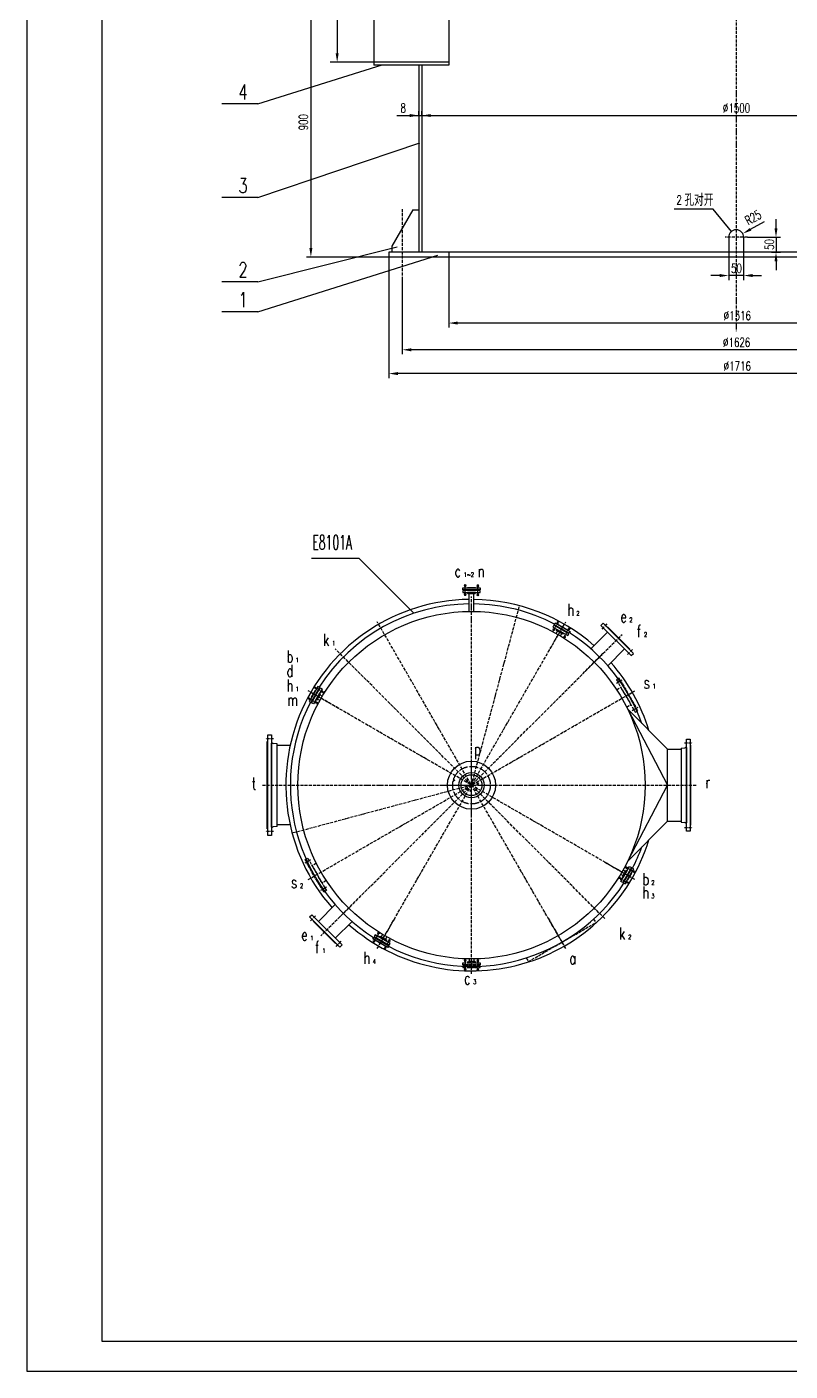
# Model space of a CAD drawing. Header units: millimetres. Extents: x 1545 to 36024, y 3418 to 15628.
# Drawn here: x 1545 to 4094, y 3738 to 8225 of the extents above; entities that cross this region are included whole.
import ezdxf

# ---------------------------------------------------------------- set-up
doc = ezdxf.new("R2010")
doc.units = ezdxf.units.MM
for name, pattern in [('DASHDOT-M', [36, 30, -3, 0, -3]), ('DASHDOT-S', [14, 10, -2, 0, -2]), ('HIDDEN-L', [13, 10, -3]), ('HIDDEN-M', [7, 5, -2])]:
    doc.linetypes.add(name, pattern=pattern)
for name, color, linetype in [('CDR_DIM', 7, 'Continuous'), ('CDR_DWG1', 1, 'Continuous'), ('CDR_DWG3', 3, 'DASHDOT-M'), ('CDR_DWG5', 6, 'HIDDEN-M'), ('CDR_TEXT', 7, 'Continuous')]:
    doc.layers.add(name, color=color, linetype=linetype)
doc.styles.add('HZ', font='simplex.shx', dxfattribs={"width": 0.7, "height": 30, "bigfont": 'HZ.shx'})
doc.styles.get("Standard").update_dxf_attribs({"font": 'txt', "bigfont": 'gbcbig.shx'})

msp = doc.modelspace()

# ---------------------------------------------------------------- linework, layer by layer
at = {"color": 1, "linetype": 'DASHDOT-M'}
for p, q in [((3030, 5605.5), (3030, 5781.9)), ((2941.7, 5693.7), (3118.2, 5693.7))]:
    msp.add_line(p, q, dxfattribs=at)
at = {"color": 4, "linetype": 'Continuous'}
for p, q in [((2967.7, 5712.6), (2974.8, 5709.8)), ((2969.4, 5707), (2972.1, 5715.4))]:
    msp.add_line(p, q, dxfattribs=at)
at = {"color": 7, "linetype": 'Continuous'}
for p, q in [((3011.6, 5704.2), (3018.3, 5711.4)), ((3012.2, 5707.5), (3015.2, 5710.5)), ((3014.3, 5704.2), (3017.3, 5707.2)), ((3029.8, 5706.3), (3036.5, 5713.4)), ((3030.4, 5709.5), (3033.4, 5712.5)), ((3032.5, 5706.3), (3035.5, 5709.3)), ((3047.5, 5694.8), (3054.3, 5701.9)), ((3048.2, 5698), (3051.1, 5701)), ((3008, 5678.8), (3014.7, 5686)), ((3008.6, 5682.1), (3011.6, 5685.1)), ((3010.7, 5678.8), (3013.7, 5681.8)), ((3024.1, 5672.4), (3030.8, 5679.6)), ((3024.7, 5675.6), (3027.7, 5678.6)), ((3026.8, 5672.4), (3029.8, 5675.4)), ((3043.3, 5675.4), (3050.1, 5682.6)), ((3043.9, 5678.6), (3046.9, 5681.6)), ((3046.1, 5675.4), (3049, 5678.4)), ((3050.3, 5694.8), (3053.2, 5697.8))]:
    msp.add_line(p, q, dxfattribs=at)
at = {"color": 4, "linetype": 'Continuous'}
for radius in [80.2, 41.9, 34.9]:
    msp.add_circle((3030, 5693.7), radius, dxfattribs=at)
at = {"color": 1, "linetype": 'DASHDOT-M'}
msp.add_circle((3030, 5693.7), 62.8, dxfattribs=at)
at = {"layer": 'CDR_DIM', "color": 0, "linetype": 'Continuous'}
for p, q in [((1544.9, 15628), (1544.9, 3738)), ((2581.4, 8674.4), (2581.4, 8136.3)), ((2493.6, 8326.3), (2493.6, 7486.3)), ((2316, 7967.6), (2731.5, 8098.2)), ((2704, 8106.3), (2557.6, 8106.3)), ((2316, 7967.6), (2195.9, 7967.6)), ((2854, 7928.7), (2854, 7943.7)), ((2864, 7928.7), (2864, 7943.7)), ((2780.1, 7928.7), (4934, 7928.7)), ((2316, 7655.5), (2857.2, 7837.1)), ((2316, 7655.5), (2195.9, 7655.5)), ((3837.1, 7616.1), (3706.9, 7616.1)), ((3898.2, 7541.6), (3837.1, 7616.1)), ((3962.1, 7549), (4008.1, 7574.6)), ((4047.1, 7552.3), (4047.1, 7582.3)), ((3951.9, 7522.3), (4062.1, 7522.3)), ((4047.1, 7522.3), (4047.1, 7472.3)), ((2316, 7374), (2781.3, 7490.3)), ((2316, 7274), (2917.5, 7463)), ((2754, 7456.3), (2478.6, 7456.3)), ((2754, 7456.3), (2754, 7052.4)), ((2954, 7456.3), (2954, 7221.1)), ((3889, 7472.3), (3889, 7379.7)), ((3939, 7472.3), (3939, 7379.7)), ((4031.5, 7472.3), (4062.1, 7472.3)), ((4047.1, 7442.3), (4047.1, 7412.3)), ((2316, 7374), (2195.9, 7374)), ((2799, 7379.7), (2799, 7131.8)), ((3859, 7394.7), (3829, 7394.7)), ((3939, 7394.7), (3889, 7394.7)), ((3969, 7394.7), (3999, 7394.7)), ((2316, 7274), (2195.9, 7274)), ((4844, 7236.1), (2984, 7236.1)), ((4999, 7146.8), (2829, 7146.8)), ((5044, 7067.4), (2784, 7067.4)), ((1544.9, 3738), (9944.9, 3738))]:
    msp.add_line(p, q, dxfattribs=at)
for points in [[(2576.4, 8136.3), (2586.4, 8136.3), (2581.4, 8106.3)], [(2824, 7933.7), (2824, 7923.7), (2854, 7928.7)], [(2894, 7933.7), (2894, 7923.7), (2864, 7928.7)], [(3959.7, 7553.4), (3964.5, 7544.7), (3935.9, 7534.4)], [(4042.1, 7552.3), (4052.1, 7552.3), (4047.1, 7522.3)], [(2488.6, 7486.3), (2498.6, 7486.3), (2493.6, 7456.3)], [(4042.1, 7442.3), (4052.1, 7442.3), (4047.1, 7472.3)], [(3859, 7399.7), (3859, 7389.7), (3889, 7394.7)], [(3969, 7399.7), (3969, 7389.7), (3939, 7394.7)], [(2984, 7241.1), (2984, 7231.1), (2954, 7236.1)], [(2829, 7151.8), (2829, 7141.8), (2799, 7146.8)], [(2784, 7072.4), (2784, 7062.4), (2754, 7067.4)]]:
    msp.add_solid(points, dxfattribs=at)
at = {"layer": 'CDR_DWG1', "color": 1}
msp.add_line((1794.9, 15528), (1794.9, 3838), dxfattribs=at)
at = {"layer": 'CDR_DWG1'}
for p, q in [((2704, 8616.3), (2704, 8096.3)), ((2954, 8616.3), (2954, 8096.3)), ((2954, 8106.3), (2704, 8106.3)), ((2954, 8096.3), (2704, 8096.3)), ((2854, 8096.3), (2854, 7472.3)), ((2864, 8096.3), (2864, 7472.3)), ((2834, 7613.5), (2764, 7492.3)), ((2834, 7613.5), (2854, 7613.5)), ((3889, 7522.3), (3889, 7472.3)), ((3939, 7522.3), (3939, 7472.3)), ((2754, 7472.3), (2754, 7456.3)), ((5074, 7472.3), (2754, 7472.3)), ((5074, 7456.3), (2754, 7456.3)), ((2764, 7492.3), (2764, 7472.3)), ((2954, 7472.3), (2954, 7456.3)), ((3001.2, 6352.7), (3058.7, 6352.7)), ((3001.2, 6345.7), (3001.2, 6352.7)), ((3058.7, 6345.7), (3001.2, 6345.7)), ((3058.7, 6343.7), (3001.2, 6343.7)), ((3001.2, 6343.7), (3001.2, 6336.7)), ((3001.2, 6336.7), (3058.7, 6336.7)), ((3011.9, 6356.3), (3005.5, 6362.6)), ((3011.9, 6362.6), (3005.5, 6356.3)), ((3011.9, 6332.6), (3005.5, 6326.2)), ((3011.9, 6326.2), (3005.5, 6332.6)), ((3013, 6344.7), (3013, 6345.7)), ((3047, 6344.7), (3013, 6344.7)), ((3047, 6344.7), (3013, 6344.7)), ((3013, 6344.7), (3013, 6343.7)), ((3043, 6352.7), (3017, 6352.7)), ((3043, 6336.7), (3017, 6336.7)), ((3017.4, 6332.7), (3017.2, 6334.9)), ((3042.5, 6332.7), (3017.4, 6332.7)), ((3022, 6273.7), (3022, 6332.7)), ((3038, 6332.7), (3022, 6332.7)), ((3038, 6273.7), (3038, 6332.7)), ((3042.5, 6332.7), (3042.8, 6334.9)), ((3047, 6345.7), (3047, 6344.7)), ((3047, 6343.7), (3047, 6344.7)), ((3048, 6362.6), (3054.4, 6356.3)), ((3048, 6356.3), (3054.4, 6362.6)), ((3048, 6332.6), (3054.4, 6326.2)), ((3048, 6326.2), (3054.4, 6332.6)), ((3058.7, 6352.7), (3058.7, 6345.7)), ((3058.7, 6336.7), (3058.7, 6343.7)), ((3323.8, 6238.7), (3315.1, 6236.4)), ((3320.6, 6233.2), (3318.3, 6241.9)), ((3308.8, 6212.7), (3300.1, 6210.4)), ((3305.1, 6227.7), (3301.6, 6221.6)), ((3301.6, 6221.6), (3351.4, 6192.9)), ((3305.6, 6207.2), (3303.2, 6215.9)), ((3354.9, 6198.9), (3305.1, 6227.7)), ((3306.1, 6229.4), (3309.6, 6235.5)), ((3355.9, 6200.7), (3306.1, 6229.4)), ((3309.6, 6235.5), (3359.4, 6206.7)), ((3313, 6200), (3317.5, 6207.8)), ((3313.6, 6210.1), (3314.5, 6212.1)), ((3335.4, 6197.5), (3313.6, 6210.1)), ((3315.7, 6222.7), (3315.2, 6221.8)), ((3337.7, 6200.8), (3315.2, 6213.8)), ((3315.7, 6222.7), (3316.2, 6223.6)), ((3345.2, 6205.7), (3315.7, 6222.7)), ((3345.2, 6205.7), (3315.7, 6222.7)), ((3331.4, 6199.8), (3317.5, 6207.8)), ((3345.7, 6214.6), (3323.2, 6227.6)), ((3326.9, 6192), (3331.4, 6199.8)), ((3335.4, 6197.5), (3336.7, 6199.3)), ((3340.1, 6194.7), (3342.4, 6186)), ((3344.7, 6204.8), (3345.2, 6205.7)), ((3345.7, 6206.6), (3345.2, 6205.7)), ((3351.4, 6192.9), (3354.9, 6198.9)), ((3351.9, 6215.2), (3360.6, 6217.5)), ((3355.1, 6220.7), (3357.4, 6212)), ((3359.4, 6206.7), (3355.9, 6200.7)), ((3428.7, 6148.7), (3484.7, 6204.7)), ((3469.9, 6234.4), (3462.5, 6227)), ((3462.5, 6227), (3563.2, 6126.2)), ((3570.6, 6133.6), (3469.9, 6234.4)), ((3483.9, 6222.5), (3482.8, 6221.5)), ((3558.8, 6147.6), (3483.9, 6222.5)), ((3336.9, 6189.1), (3345.6, 6191.5)), ((3484.9, 6092.5), (3540.9, 6148.5)), ((3557.7, 6146.5), (3558.8, 6147.6)), ((3563.2, 6126.2), (3570.6, 6133.6)), ((2516.9, 6023.1), (2488.2, 5973.3)), ((2494.2, 5969.8), (2523, 6019.6)), ((2496, 5968.8), (2524.7, 6018.6)), ((2530.8, 6015.1), (2502, 5965.3)), ((2503, 6018.8), (2511.7, 6021.1)), ((2508.5, 6015.6), (2506.2, 6024.3)), ((2523, 6019.6), (2516.9, 6023.1)), ((2524.7, 6018.6), (2530.8, 6015.1)), ((2490.4, 5984.3), (2481.7, 5982)), ((2484.9, 5987.5), (2487.3, 5978.8)), ((2488.2, 5973.3), (2494.2, 5969.8)), ((2502, 5965.3), (2496, 5968.8)), ((2496.1, 5986.9), (2509.1, 6009.5)), ((2500.1, 5980), (2501, 5979.5)), ((2501, 5979.5), (2518, 6008.9)), ((2501, 5979.5), (2518, 6008.9)), ((2501.9, 5979), (2501, 5979.5)), ((2516.5, 5969.3), (2507.8, 5967)), ((2509.9, 5978.9), (2522.9, 6001.5)), ((2511, 5972.5), (2513.3, 5963.8)), ((2513.6, 5977.3), (2511.6, 5978.2)), ((2513.6, 5977.3), (2526.2, 5999.1)), ((2515.9, 5981.3), (2523.9, 5995.1)), ((2523.7, 5976.7), (2515.9, 5981.3)), ((2518, 6008.9), (2517.1, 6009.4)), ((2518, 6008.9), (2518.9, 6008.4)), ((2531.7, 5990.6), (2523.9, 5995.1)), ((2526.2, 5999.1), (2524.4, 6000.4)), ((2529, 6003.8), (2537.7, 6006.1)), ((2534.5, 6000.6), (2532.2, 6009.3)), ((3551.8, 5946.9), (3685, 5693.7)), ((3685, 5813.7), (3551.8, 5946.9)), ((2348, 5840), (2350, 5840)), ((2348, 5547.5), (2348, 5840)), ((2350, 5861.2), (2362, 5861.2)), ((2350, 5526.2), (2350, 5861.2)), ((2362, 5861.2), (2362, 5526.2)), ((2362, 5554), (2362, 5833.5)), ((2381.5, 5831.4), (2367.3, 5832.9)), ((3748, 5847.5), (3760, 5847.5)), ((3748, 5540), (3748, 5847.5)), ((3760, 5847.5), (3760, 5540)), ((2381.5, 5556), (2381.5, 5831.4)), ((2381.5, 5561.2), (2381.5, 5826.2)), ((2424.3, 5826.2), (2381.5, 5826.2)), ((3685, 5573.7), (3685, 5813.7)), ((3685, 5813.7), (3730.5, 5813.7)), ((3730.5, 5817.4), (3742.6, 5818.6)), ((3730.5, 5817.4), (3730.5, 5570)), ((3730.5, 5813.7), (3730.5, 5573.7)), ((3748, 5819.2), (3748, 5568.2)), ((3760, 5826.7), (3762, 5826.7)), ((3762, 5826.7), (3762, 5560.7)), ((3551.8, 5440.5), (3685, 5693.7)), ((3685, 5573.7), (3551.8, 5440.5)), ((3685, 5573.7), (3730.5, 5573.7)), ((3730.5, 5570), (3742.6, 5568.8)), ((2350, 5547.5), (2348, 5547.5)), ((2362, 5526.2), (2350, 5526.2)), ((2381.5, 5556), (2367.3, 5554.5)), ((2424.3, 5561.2), (2381.5, 5561.2)), ((3760, 5540), (3748, 5540)), ((3762, 5560.7), (3760, 5560.7)), ((3525.4, 5386.8), (3527.7, 5378.1)), ((3528.2, 5396.8), (3536.1, 5392.3)), ((3529.1, 5372.3), (3557.9, 5422.1)), ((3546.3, 5410.1), (3533.8, 5388.3)), ((3533.8, 5388.3), (3535.6, 5387)), ((3564, 5418.6), (3535.2, 5368.8)), ((3544.1, 5406.1), (3536.1, 5392.3)), ((3536.2, 5410.7), (3544.1, 5406.1)), ((3565.7, 5417.6), (3536.9, 5367.8)), ((3550, 5408.5), (3537, 5385.9)), ((3558.9, 5407.9), (3541.9, 5378.5)), ((3558.9, 5407.9), (3541.9, 5378.5)), ((3543, 5364.3), (3571.8, 5414.1)), ((3543.5, 5418.1), (3552.2, 5420.4)), ((3546.3, 5410.1), (3548.4, 5409.2)), ((3549, 5414.9), (3546.7, 5423.6)), ((3563.9, 5400.5), (3550.9, 5377.9)), ((3557.9, 5422.1), (3564, 5418.6)), ((3558.1, 5408.4), (3558.9, 5407.9)), ((3559.8, 5407.4), (3558.9, 5407.9)), ((3571.8, 5414.1), (3565.7, 5417.6)), ((3569.5, 5403.1), (3578.2, 5405.4)), ((3575, 5399.9), (3572.7, 5408.6)), ((3530.9, 5383.6), (3522.2, 5381.3)), ((3535.2, 5368.8), (3529.1, 5372.3)), ((3536.9, 5367.8), (3543, 5364.3)), ((3541.9, 5378.5), (3541.1, 5379)), ((3541.9, 5378.5), (3542.8, 5378)), ((3556.9, 5368.6), (3548.2, 5366.3)), ((3551.4, 5371.8), (3553.8, 5363.1)), ((2575, 5294.9), (2519, 5238.9)), ((2489.3, 5253.8), (2496.7, 5261.2)), ((2590, 5153), (2489.3, 5253.8)), ((2496.7, 5261.2), (2597.5, 5160.4)), ((2501.1, 5239.8), (2502.2, 5240.9)), ((2576.1, 5164.9), (2501.1, 5239.8)), ((2631.2, 5238.7), (2575.2, 5182.7)), ((2577.1, 5165.9), (2576.1, 5164.9)), ((2597.5, 5160.4), (2590, 5153)), ((2708, 5172.2), (2699.3, 5169.9)), ((2700.6, 5180.7), (2704.1, 5186.7)), ((2750.4, 5151.9), (2700.6, 5180.7)), ((2704.9, 5166.7), (2702.5, 5175.4)), ((2704.1, 5186.7), (2753.9, 5158)), ((2708.6, 5194.5), (2705.1, 5188.5)), ((2705.1, 5188.5), (2754.9, 5159.7)), ((2758.4, 5165.8), (2708.6, 5194.5)), ((2714.2, 5180.9), (2714.7, 5181.7)), ((2714.2, 5172.8), (2736.7, 5159.8)), ((2723.1, 5198.3), (2714.4, 5195.9)), ((2715.2, 5182.6), (2714.7, 5181.7)), ((2714.7, 5181.7), (2744.2, 5164.7)), ((2714.7, 5181.7), (2744.2, 5164.7)), ((2719.9, 5192.8), (2717.6, 5201.5)), ((2722.2, 5186.7), (2744.7, 5173.7)), ((2724.6, 5189.9), (2723.3, 5188.1)), ((2724.6, 5189.9), (2746.4, 5177.3)), ((2733.1, 5195.5), (2728.5, 5187.6)), ((2728.5, 5187.6), (2742.4, 5179.6)), ((2746.9, 5187.5), (2742.4, 5179.6)), ((2744.2, 5164.7), (2743.7, 5163.9)), ((2744.2, 5164.7), (2744.7, 5165.6)), ((2746.4, 5177.3), (2745.5, 5175.3)), ((2751.2, 5174.7), (2759.9, 5177)), ((2754.4, 5180.2), (2756.7, 5171.5)), ((2754.9, 5159.7), (2758.4, 5165.8)), ((2736.1, 5148.7), (2744.8, 5151)), ((2739.3, 5154.2), (2741.7, 5145.5)), ((2753.9, 5158), (2750.4, 5151.9))]:
    msp.add_line(p, q, dxfattribs=at)
at = {"layer": 'CDR_DWG1', "color": 1, "linetype": 'Continuous'}
msp.add_line((1794.9, 3838), (9844.9, 3838), dxfattribs=at)
at = {"layer": 'CDR_DWG1'}
msp.add_circle((3030, 5693.7), 580, dxfattribs=at)
for centre, radius, start, end in [((3914, 7522.3), 25, 0, 180), ((3015.2, 6334.7), 2, 6, 90), ((3044.8, 6334.7), 2, 90, 174), ((3030, 5693.7), 620, 90.7393, 221.3241), ((3030, 5693.7), 605, 90.7577, 147.2762), ((3030, 5693.7), 620, 48.6759, 89.2607), ((3030, 5693.7), 605, 62.7238, 89.2423), ((3312.6, 6212.9), 2, 336, 60), ((3338.3, 6198.1), 2, 60, 144), ((3030, 5693.7), 605, 19.931, 57.2762), ((3030, 5693.7), 620, 17.1144, 41.3241), ((3030, 5693.7), 605, 152.7238, 237.2762), ((2510.7, 5976.4), 2, 66, 150), ((2525.5, 6002), 2, 150, 234), ((2368, 5838.9), 6, 180, 264), ((3742, 5824.6), 6, 276, 0), ((3742, 5562.8), 6, 0, 84), ((2368, 5548.6), 6, 96, 180), ((3030, 5693.7), 620, 228.6759, 342.8856), ((3030, 5693.7), 605, 332.7238, 340.069), ((3534.4, 5385.4), 2, 330, 54), ((3549.2, 5411), 2, 246, 330), ((3030, 5693.7), 605, 242.7238, 327.2762), ((2721.6, 5189.3), 2, 240, 324), ((2747.3, 5174.5), 2, 156, 240)]:
    msp.add_arc(centre, radius, start, end, dxfattribs=at)
at = {"layer": 'CDR_DWG3', "linetype": 'DASHDOT-S'}
for p, q in [((3914, 15261.2), (3914, 7208.9)), ((2799, 7616.4), (2799, 7379.7)), ((3951.9, 7522.3), (3877.5, 7522.3)), ((3008.7, 6325.2), (3008.7, 6363.6)), ((3051.2, 6325.2), (3051.2, 6363.6)), ((3030, 5063.7), (3030, 6323.7)), ((3030, 5693.7), (3190.4, 6292.6)), ((3345, 5148.1), (2715, 6239.3)), ((2715, 5148.1), (3345, 6239.3)), ((3302.3, 6207.9), (3321.5, 6241.2)), ((3286.4, 6137.8), (3336.6, 6224.7)), ((3339.1, 6186.7), (3358.3, 6220)), ((3409.3, 6073.1), (3532.9, 6196.7)), ((3409.3, 6073.1), (3532.9, 6196.7)), ((3466.2, 6214.8), (3483.1, 6231.7)), ((3475.4, 5248.2), (2574.4, 6149.2)), ((3551, 6129.9), (3568, 6146.9)), ((2584.5, 5248.2), (3475.4, 6139.2)), ((2537, 6002.9), (2503.7, 6022.1)), ((2515.7, 5966.1), (2482.5, 5985.3)), ((2484.4, 5378.7), (3575.6, 6008.7)), ((3575.6, 5378.7), (2484.4, 6008.7)), ((2585.9, 5950.1), (2498.9, 6000.3)), ((2369, 5848.7), (2341, 5848.7)), ((3741, 5835), (3769, 5835)), ((2331.7, 5693.7), (3780.5, 5693.7)), ((3030, 5693.7), (2431.1, 5533.2)), ((2369, 5538.7), (2341, 5538.7)), ((3741, 5552.5), (3769, 5552.5)), ((3474.1, 5437.3), (3561, 5387.1)), ((3523, 5384.5), (3556.2, 5365.3)), ((3544.2, 5421.3), (3577.5, 5402.1)), ((2650.6, 5314.4), (2527, 5190.8)), ((2650.6, 5314.4), (2527, 5190.8)), ((2508.9, 5257.5), (2491.9, 5240.5)), ((2773.6, 5249.6), (2723.4, 5162.7)), ((3286.4, 5249.6), (3336.6, 5162.7)), ((2593.8, 5172.6), (2576.8, 5155.7)), ((2720.8, 5200.7), (2701.6, 5167.5)), ((2757.6, 5179.5), (2738.4, 5146.2)), ((3008.7, 5112.2), (3008.7, 5073.8)), ((3051.2, 5112.2), (3051.2, 5073.8))]:
    msp.add_line(p, q, dxfattribs=at)
at = {"layer": 'CDR_DWG5', "color": 6, "linetype": 'HIDDEN-L'}
for p, q in [((3522.7, 6050.3), (3514.4, 6045.6)), ((3514.4, 6045.6), (3576.9, 5937.3)), ((3514.7, 6034.2), (3533.7, 6045.2)), ((3514.8, 6012), (3529.1, 6020.3)), ((3585.2, 5942.1), (3522.7, 6050.3)), ((3562.3, 5962.7), (3529.1, 6020.3)), ((3531.7, 6037.7), (3530.4, 6036.9)), ((3578.7, 5956.3), (3531.7, 6037.7)), ((3548.1, 5954.4), (3562.3, 5962.7)), ((3567.2, 5943.2), (3586.2, 5954.2)), ((3576.9, 5937.3), (3585.2, 5942.1)), ((3577.4, 5955.5), (3578.7, 5956.3)), ((2492.8, 5444.2), (2473.7, 5433.2)), ((2474.8, 5445.3), (2483, 5450.1)), ((2537.3, 5337.1), (2474.8, 5445.3)), ((2481.2, 5431.2), (2482.5, 5431.9)), ((2528.2, 5349.8), (2481.2, 5431.2)), ((2483, 5450.1), (2545.5, 5341.8)), ((2511.9, 5433), (2497.6, 5424.8)), ((2530.9, 5367.2), (2497.6, 5424.8)), ((2545.3, 5353.2), (2526.2, 5342.2)), ((2529.5, 5350.5), (2528.2, 5349.8)), ((2545.1, 5375.4), (2530.9, 5367.2)), ((2545.5, 5341.8), (2537.3, 5337.1)), ((3219.9, 5104.8), (3445, 5234.8)), ((3438, 5247), (3445, 5234.8)), ((3212.8, 5117), (3219.9, 5104.8)), ((3001.2, 5100.7), (3058.7, 5100.7)), ((3001.2, 5093.7), (3001.2, 5100.7)), ((3058.7, 5093.7), (3001.2, 5093.7)), ((3058.7, 5091.7), (3001.2, 5091.7)), ((3001.2, 5091.7), (3001.2, 5084.7)), ((3001.2, 5084.7), (3058.7, 5084.7)), ((3011.9, 5111.2), (3005.5, 5104.8)), ((3011.9, 5104.8), (3005.5, 5111.2)), ((3011.9, 5074.8), (3005.5, 5081.1)), ((3011.9, 5081.1), (3005.5, 5074.8)), ((3013, 5092.7), (3013, 5093.7)), ((3047, 5092.7), (3013, 5092.7)), ((3047, 5092.7), (3013, 5092.7)), ((3013, 5092.7), (3013, 5091.7)), ((3043, 5100.7), (3017, 5100.7)), ((3043, 5084.7), (3017, 5084.7)), ((3017.4, 5104.7), (3017.2, 5102.5)), ((3042.5, 5104.7), (3017.4, 5104.7)), ((3022, 5113.8), (3022, 5104.7)), ((3038, 5104.7), (3022, 5104.7)), ((3038, 5113.8), (3038, 5104.7)), ((3042.5, 5104.7), (3042.8, 5102.5)), ((3047, 5093.7), (3047, 5092.7)), ((3047, 5091.7), (3047, 5092.7)), ((3048, 5111.2), (3054.4, 5104.8)), ((3048, 5104.8), (3054.4, 5111.2)), ((3048, 5081.1), (3054.4, 5074.8)), ((3048, 5074.8), (3054.4, 5081.1)), ((3058.7, 5100.7), (3058.7, 5093.7)), ((3058.7, 5084.7), (3058.7, 5091.7))]:
    msp.add_line(p, q, dxfattribs=at)
for centre, start, end in [((3015.2, 5102.7), 270, 354), ((3044.8, 5102.7), 186, 270)]:
    msp.add_arc(centre, 2, start, end, dxfattribs=at)
at = {"layer": 'CDR_TEXT', "linetype": 'Continuous'}
for p, q in [((2495.6, 6451.1), (2653.7, 6451.1)), ((2653.7, 6451.1), (2837.5, 6267.3))]:
    msp.add_line(p, q, dxfattribs=at)

# ---------------------------------------------------------------- texts
at = {"style": 'HZ', "width": 0.7}
for s, height, p in [('4', 50, (2251.8, 7982.4)), ('3', 50, (2251.8, 7670.2)), ('孔对开', 40, (3741.3, 7627.1)), ('2', 50, (2251.8, 7388.8)), ('1', 50, (2251.8, 7288.8)), ('c', 40, (2973.5, 6387.8)), ('1~2', 15, (3003.5, 6388.8)), ('n', 40, (3050.7, 6387.8)), ('h', 40, (3350.1, 6258.5)), ('2', 15, (3380.1, 6259.5)), ('e', 40, (3527.1, 6236.9)), ('2', 15, (3557.1, 6237.8)), ('k', 40, (2534.4, 6159.2)), ('f', 40, (3582.2, 6187.9)), ('2', 15, (3606, 6188.9)), ('1', 15, (2564.3, 6160.2)), ('b', 40, (2412.4, 6102.7)), ('1', 15, (2442.4, 6103.7)), ('d', 40, (2412.4, 6054.8)), ('h', 40, (2412.4, 6006)), ('1', 15, (2442.4, 6007)), ('s', 40, (3605.1, 6016.1)), ('1', 15, (3635, 6016.6)), ('m', 40, (2414.6, 5958)), ('p', 40, (3038.7, 5793.6)), ('t', 40, (2296.1, 5679.5)), ('r', 40, (3811.2, 5683.2)), ('b', 40, (3600.6, 5359.8)), ('s', 40, (2427.2, 5349.7)), ('2', 15, (2457.2, 5350.3)), ('h', 40, (3600.6, 5315.3)), ('2', 15, (3630.6, 5360.8)), ('3', 15, (3630.6, 5316.2)), ('k', 40, (3522.9, 5178.3)), ('e', 40, (2461.4, 5174.9)), ('1', 15, (2491.4, 5175.9)), ('f', 40, (2507.5, 5132.9)), ('2', 15, (3552.9, 5179.3)), ('1', 15, (2531.4, 5133.8)), ('h', 40, (2669.5, 5096.9)), ('a', 40, (3356.7, 5095.9)), ('4', 15, (2699.5, 5097.9)), ('c', 40, (3005.5, 5028.8)), ('3', 15, (3035.5, 5029.8))]:
    msp.add_text(s, height=height, dxfattribs=at).set_placement(p)
at = {"width": 0.55}
msp.add_text('E8101A', height=48, dxfattribs=at).set_placement((2498.5, 6480.4))
at = {"layer": 'CDR_TEXT', "color": 0, "linetype": 'Continuous', "style": 'HZ', "width": 0.7}
for s, p in [('8', (2793.1, 7938.7)), ('∅', (3869.5, 7938.7)), ('1500', (3888.5, 7938.7)), ('2', (3714.7, 7631.7)), ('50', (3897, 7403.6)), ('∅', (3872, 7246.1)), ('1316', (3891, 7246.1)), ('∅', (3870, 7156.8)), ('1626', (3889, 7156.8)), ('∅', (3872, 7077.4)), ('1716', (3891, 7077.4))]:
    msp.add_text(s, height=30, dxfattribs=at).set_placement(p)
for s, rotation, p in [('900', 90, (2483.6, 7879.3)), ('R25', 29.1133, (3954.1, 7561.8)), ('50', 90, (4039.6, 7480.3))]:
    msp.add_text(s, height=30, rotation=rotation, dxfattribs=at).set_placement(p)

doc.saveas('drawing.dxf')
